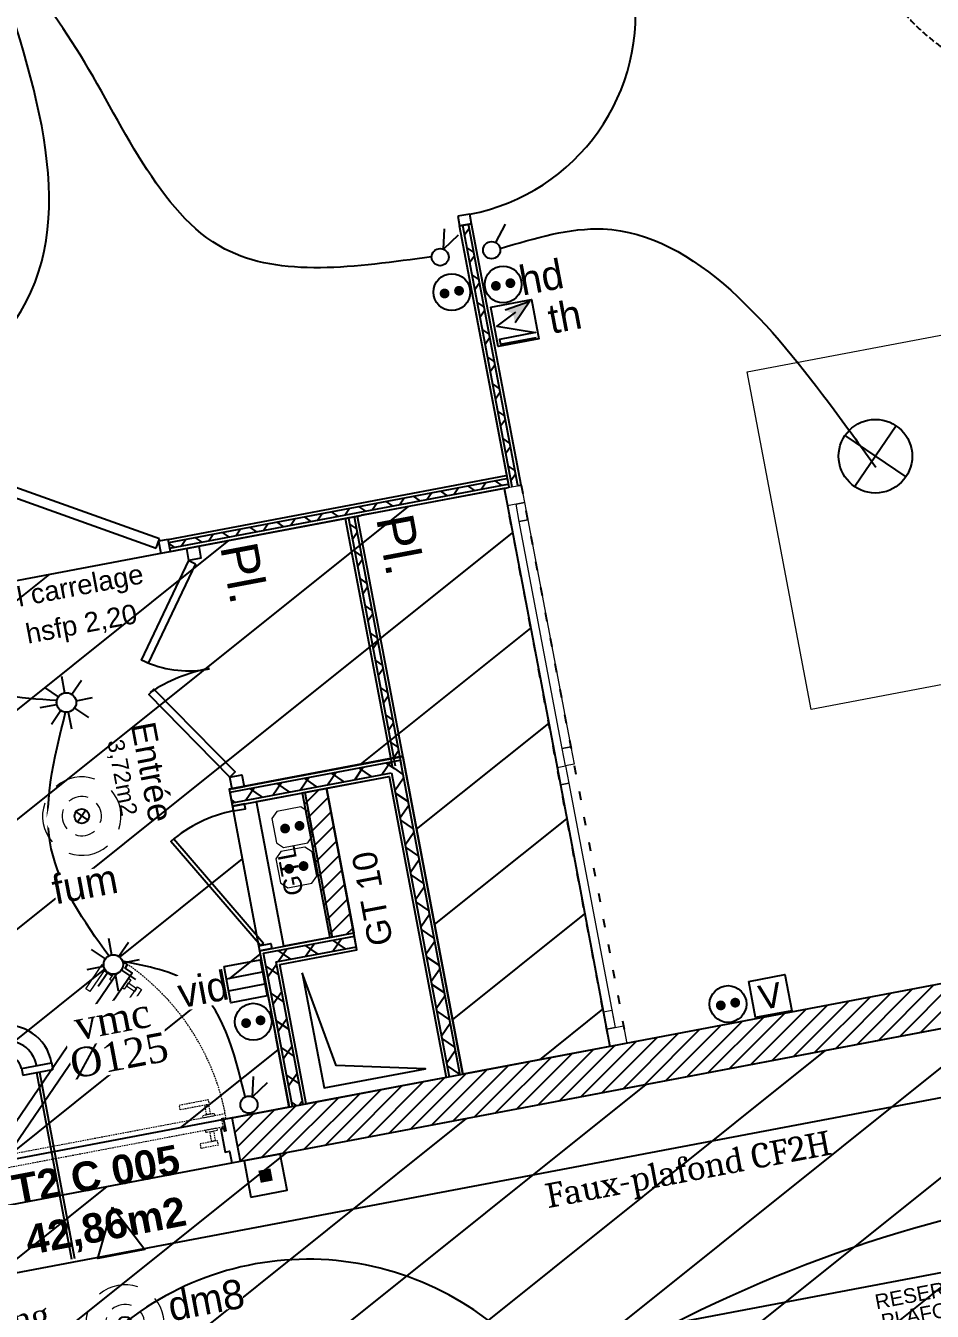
# Model space of a CAD drawing. Header units: centimetres. Extents: x 197412 to 267601, y -375791 to -305433.
# Drawn here: x 234959 to 238656, y -337787 to -332549 of the extents above; entities that cross this region are included whole.
import ezdxf

# ---------------------------------------------------------------- set-up
doc = ezdxf.new("R2010")
doc.units = ezdxf.units.CM
for name, pattern in [('Style de ligne -16', [0.192476, 0.123031, -0.069444]), ('Style de ligne -2', [0.694425, 0.48607, -0.208355]), ('Style de ligne -5', [0.20828, 0.069425, -0.138855])]:
    doc.linetypes.add(name, pattern=pattern)
for name, color, linetype in [('3-BAT C-Niveau 0', 250, 'Continuous'), ('prlm-GT', 242, 'Continuous'), ('prlm-MOD', 64, 'Continuous'), ('prlm-VMC', 62, 'Continuous')]:
    doc.layers.add(name, color=color, linetype=linetype)
for name, color, linetype, lineweight in [('FAUX PLAFOND', 9, 'Continuous', 25), ('prlm-ELEC-CFA', 1, 'Continuous', 25), ('prlm-ELEC-CFO', 1, 'Continuous', 25), ('prlm-ELEC-SSI', 6, 'Continuous', 25), ('RESERAVTION', 5, 'Continuous', 25)]:
    doc.layers.add(name, color=color, linetype=linetype, lineweight=lineweight)
doc.styles.add('Arial', font='arial.ttf')
doc.styles.add('Geneva (bold)', font='arialbd.ttf')
doc.styles.add('Helvetica', font='arial.ttf')
doc.styles.add('prlm-elec-cfa', font='comic.ttf', dxfattribs={"height": 12})
doc.styles.add('prlm-elec-cfo', font='comic.ttf', dxfattribs={"height": 12})
doc.styles.add('prlm-elec-ssi', font='comic.ttf', dxfattribs={"height": 12})
doc.styles.add('prlm-mod', font='cambriaz.ttf', dxfattribs={"height": 18})
doc.styles.add('prlm-vmc', font='pala.ttf', dxfattribs={"height": 14})
doc.styles.get("Standard").update_dxf_attribs({"font": 'ARIALUNI.TTF', "height": 100})
pattern_1 = [(45, (82627.55, 127994.637), (-31.2347524, 39.0434405), [])]
pattern_2 = [(218.65981, (82441.66, 127994.64), (-199.24783, 287.75041), [])]

# ---------------------------------------------------------------- blocks, each defined once
blk = doc.blocks.new('xi.PC')
at = {"color": 0, "lineweight": 5}
blk.add_wipeout([(-7.5, -7.5), (7.5, -7.5), (7.5, 7.5), (-7.5, 7.5)], dxfattribs=at).dxf.layer = 'prlm-ELEC-CFO'
at = {"layer": 'prlm-ELEC-CFO', "color": 0, "linetype": 'ByBlock', "lineweight": 5, "const_width": 2}
for points in [[(-4, 0, 1), (-2, 0, 1)], [(2, 0, 1), (4, 0, 1)]]:
    blk.add_lwpolyline(points, format="xyb", close=True, dxfattribs=at)
at = {"layer": 'prlm-ELEC-CFO', "color": 0, "linetype": 'ByBlock', "lineweight": -2}
blk.add_circle((0, 0), 7.5, dxfattribs=at)
blk = doc.blocks.new('xi.VV')
at = {"layer": 'prlm-ELEC-CFO', "color": 0}
blk.add_lwpolyline([(6.95, 3.42), (0.01, -1.13), (1.91, 6.95)], dxfattribs=at)
blk.add_circle((-2, -4), 3.5, dxfattribs=at)
blk = doc.blocks.new('xi.PCGTL')
at = {"layer": 'prlm-ELEC-CFO', "color": 0, "lineweight": 0}
blk.add_lwpolyline([(-7.5, -5), (-5, -7.5), (5, -7.5), (7.5, -5), (7.5, 5), (5, 7.5), (-5, 7.5), (-7.5, 5)], close=True, dxfattribs=at)
at = {"layer": 'prlm-ELEC-CFO', "color": 0, "linetype": 'ByBlock', "lineweight": 5, "const_width": 2}
for points in [[(-4, 0, 1), (-2, 0, 1)], [(2, 0, 1), (4, 0, 1)]]:
    blk.add_lwpolyline(points, format="xyb", close=True, dxfattribs=at)
blk = doc.blocks.new('xi.BSO')
at = {"layer": 'prlm-ELEC-CFO', "lineweight": 5}
blk.add_hatch(color=0, dxfattribs=at).paths.add_polyline_path([(-2.5, -2.5), (2.5, -2.5), (2.5, 2.5), (-2.5, 2.5)])
at = {"layer": 'prlm-ELEC-CFO', "color": 0, "flags": 128}
blk.add_lwpolyline([(-7.5, -7.5), (7.5, -7.5), (7.5, 7.5), (-7.5, 7.5)], close=True, dxfattribs=at)
blk = doc.blocks.new('xi.SPOT')
at = {"color": 0, "lineweight": 5}
blk.add_wipeout([(-4, 0), (-2.83, -2.83), (0, -4), (2.83, -2.83), (4, 0), (2.83, 2.83), (0, 4), (-2.83, 2.83)], dxfattribs=at).dxf.layer = 'prlm-ELEC-CFO'
at = {"layer": 'prlm-ELEC-CFO', "color": 0, "linetype": 'ByBlock', "lineweight": -2, "flags": 128}
for points in [[(0, 10.88), (0, 4)], [(-7.69, 7.69), (-2.83, 2.83)], [(7.69, 7.69), (2.83, 2.83)], [(-10.88, 0), (-4, 0)], [(4, 0), (10.88, 0)], [(-2.83, -2.83), (-7.69, -7.69)], [(0, -4), (0, -10.88)], [(2.83, -2.83), (7.69, -7.69)]]:
    blk.add_lwpolyline(points, dxfattribs=at)
at = {"layer": 'prlm-ELEC-CFO', "color": 0, "linetype": 'ByBlock', "lineweight": -2}
blk.add_circle((0, 0), 4, dxfattribs=at)
blk = doc.blocks.new('xi.PCHD')
at = {"color": 0, "lineweight": 5}
blk.add_wipeout([(-7.5, -7.5), (7.5, -7.5), (7.5, 7.5), (-7.5, 7.5)], dxfattribs=at).dxf.layer = 'prlm-ELEC-CFO'
at = {"layer": 'prlm-ELEC-CFO', "color": 0, "linetype": 'ByBlock', "lineweight": 5, "const_width": 2}
for points in [[(-4, 0, 1), (-2, 0, 1)], [(2, 0, 1), (4, 0, 1)]]:
    blk.add_lwpolyline(points, format="xyb", close=True, dxfattribs=at)
at = {"layer": 'prlm-ELEC-CFO', "color": 0, "linetype": 'ByBlock', "lineweight": -2}
blk.add_circle((0, 0), 7.5, dxfattribs=at)
blk = doc.blocks.new('xi.SA')
at = {"layer": 'prlm-ELEC-CFO', "color": 0}
blk.add_lwpolyline([(0.2, -1.28), (5.5, 5.28)], dxfattribs=at)
blk.add_circle((-2, -4), 3.5, dxfattribs=at)
blk = doc.blocks.new('xi.PTCE')
at = {"layer": 'prlm-ELEC-CFO', "color": 0}
for points in [[(-10.61, 10.61), (10.61, -10.61)], [(10.61, 10.61), (-10.61, -10.61)]]:
    blk.add_lwpolyline(points, dxfattribs=at)
at = {"layer": 'prlm-ELEC-CFO', "color": 0, "linetype": 'ByBlock'}
blk.add_circle((0, 0), 15, dxfattribs=at)
blk = doc.blocks.new('xi.dm8')
at = {"layer": 'prlm-ELEC-CFO', "color": 0}
for points in [[(-2.12, 2.12), (2.12, -2.12)], [(2.12, 2.12), (-2.12, -2.12)]]:
    blk.add_lwpolyline(points, dxfattribs=at)
blk.add_circle((0, 0), 3, dxfattribs=at)
at = {"layer": 'prlm-ELEC-CFO', "color": 0, "lineweight": 13}
for radius, start, end in [(16, 60, 120), (16, 150, 210), (8, 60, 120), (16, 330, 30), (8, 150, 210), (8, 330, 30), (8, 240, 300), (16, 240, 300)]:
    blk.add_arc((0, 0), radius, start, end, dxfattribs=at)
blk = doc.blocks.new('xi.fum')
at = {"color": 0}
blk.add_wipeout([(-10.61, -10.61), (-15, 0), (-10.61, 10.61), (0, 15), (10.61, 10.61), (15, 0), (10.61, -10.61), (0, -15)], dxfattribs=at).dxf.layer = 'prlm-ELEC-SSI'
at = {"layer": 'prlm-ELEC-SSI', "color": 0}
for points in [[(-2.12, 2.12), (2.12, -2.12)], [(2.12, 2.12), (-2.12, -2.12)]]:
    blk.add_lwpolyline(points, dxfattribs=at)
blk.add_circle((0, 0), 3, dxfattribs=at)
at = {"layer": 'prlm-ELEC-SSI', "color": 0, "lineweight": 13}
for radius, start, end in [(16, 60, 120), (16, 150, 210), (8, 60, 120), (16, 330, 30), (8, 150, 210), (8, 330, 30), (8, 240, 300), (16, 240, 300)]:
    blk.add_arc((0, 0), radius, start, end, dxfattribs=at)
blk = doc.blocks.new('xi.c125-90')
at = {"layer": 'prlm-VMC'}
for p, q in [((-2.9, 6.24), (0, 6.25)), ((-2.81, -6.25), (-2.81, 6.25)), ((0, -6.25), (0, 6.25)), ((-3.04, -6.26), (0, -6.25)), ((-21.56, -12.5), (-21.56, -15.31)), ((-9.06, -12.5), (-21.56, -12.5)), ((-9.06, -15.31), (-21.56, -15.31)), ((-9.06, -12.5), (-9.06, -15.31))]:
    blk.add_line(p, q, dxfattribs=at)
for radius in [18.75, 6.25]:
    blk.add_arc((-2.81, -12.5), radius, 90, 180, dxfattribs=at)
at = {"layer": 'prlm-VMC', "ltscale": 0.05}
blk.add_arc((-2.81, -12.5), 12.5, 90, 180, dxfattribs=at)
blk = doc.blocks.new('xi.VID')
at = {"layer": 'prlm-ELEC-CFA', "color": 0, "linetype": 'ByBlock', "lineweight": -2, "flags": 128}
blk.add_lwpolyline([(-7.5, 7.5), (7.5, 7.5), (7.5, -7.5), (-7.5, -7.5)], close=True, dxfattribs=at)
at = {"layer": 'prlm-ELEC-CFA', "color": 0}
for points in [[(-7.5, 2.5), (7.5, 2.5)], [(-7.5, -2.5), (7.5, -2.5)]]:
    blk.add_lwpolyline(points, dxfattribs=at)
blk = doc.blocks.new('xi.TV')
at = {"layer": 'prlm-ELEC-CFA', "color": 0, "linetype": 'ByBlock', "lineweight": -2, "flags": 128}
blk.add_lwpolyline([(-7.5, 7.5), (7.5, 7.5), (7.5, -7.5), (-7.5, -7.5)], close=True, dxfattribs=at)
at = {"layer": 'prlm-ELEC-CFA', "color": 0, "linetype": 'ByBlock', "insert": (0, 0), "char_height": 10, "width": 11.36, "attachment_point": 5}
blk.add_mtext('{\\fVerdana|b0|i0|c0|p34;V}', dxfattribs=at)
blk = doc.blocks.new('Groupe-151-1')
at = {"linetype": 'Continuous', "lineweight": 18}
for p, q in [((15695.78, -46166.97), (15732.71, -46159.98)), ((15758.73, -46297.54), (15732.64, -46159.99)), ((15695.78, -46166.97), (15667.32, -46191.51)), ((15758.73, -46297.54), (15667.36, -46191.46))]:
    blk.add_line(p, q, dxfattribs=at)
at = {"linetype": 'Continuous'}
blk.add_line((15758.73, -46297.54), (15695.78, -46166.97), dxfattribs=at)
at = {"linetype": 'Continuous', "lineweight": 18, "flags": 128}
blk.add_lwpolyline([(15572.06, -46332.94), (15545.97, -46195.4), (15732.64, -46159.99), (15758.73, -46297.54)], close=True, dxfattribs=at)
blk = doc.blocks.new('Groupe-157-1')
at = {"linetype": 'Style de ligne -5', "ltscale": 50.8, "flags": 128}
blk.add_lwpolyline([(15453.76, -46241.48), (15496.85, -46468.99), (15489.97, -46470.29), (15446.89, -46242.78)], close=True, dxfattribs=at)
at = {"linetype": 'Continuous', "lineweight": 18, "flags": 128}
for points in [[(15453.76, -46241.48), (15455.11, -46248.58), (15448.23, -46249.89), (15446.89, -46242.78)], [(15455.11, -46248.58), (15456.46, -46255.69), (15453.02, -46256.34), (15451.67, -46249.24)], [(15456.46, -46255.69), (15473.96, -46348.13), (15470.52, -46348.78), (15453.02, -46256.34)], [(15473.96, -46348.13), (15475.31, -46355.23), (15471.87, -46355.89), (15470.52, -46348.78)], [(15471.87, -46355.89), (15473.21, -46362.99), (15469.77, -46363.64), (15468.43, -46356.54)], [(15473.21, -46362.99), (15492.07, -46462.53), (15488.63, -46463.19), (15469.78, -46363.64)], [(15490.72, -46455.43), (15492.07, -46462.53), (15488.63, -46463.19), (15487.28, -46456.08)], [(15495.5, -46461.88), (15496.85, -46468.99), (15489.97, -46470.29), (15488.63, -46463.19)]]:
    blk.add_lwpolyline(points, close=True, dxfattribs=at)
blk = doc.blocks.new('Groupe-158-1')
at = {"linetype": 'Continuous', "flags": 128}
for points in [[(15318.33, -46272.27), (15317.4, -46267.36), (15322.31, -46266.43), (15323.24, -46271.34)], [(15321.01, -46273.54), (15301.67, -46314.06), (15298.99, -46312.78), (15318.33, -46272.26)], [(15335.03, -46360.46), (15301.93, -46326.78), (15304.05, -46324.7), (15337.15, -46358.38)], [(15335.96, -46365.37), (15335.03, -46360.46), (15339.94, -46359.53), (15340.87, -46364.44)]]:
    blk.add_lwpolyline(points, close=True, dxfattribs=at)
at = {"linetype": 'Continuous'}
for centre, radius, start, end in [((15318.33, -46272.26), 44.92, 247.5467, 280.7236), ((15338.95, -46381.18), 66.09, 100.7236, 123.4713)]:
    blk.add_arc(centre, radius, start, end, dxfattribs=at)
blk = doc.blocks.new('xi.gtl')
at = {"linetype": 'Continuous', "flags": 128}
for points in [[(2.8, 22.99), (2.02, 24.35), (50.51, 52.34), (51.28, 50.98)], [(0, 25), (2.02, 25), (2.02, 20), (0, 20)], [(60, 25), (57.98, 25), (57.98, 20), (60, 20)], [(0, 15), (60, 15), (60, -5), (0, -5)]]:
    blk.add_lwpolyline(points, close=True, dxfattribs=at)
at = {"linetype": 'Continuous'}
blk.add_arc((2.02, 24.35), 55.99, 0.6678, 30, dxfattribs=at)
at = {"insert": (19.5, 10.66), "char_height": 7.565, "attachment_point": 1, "line_spacing_factor": 0.834288, "style": 'Helvetica'}
blk.add_mtext('GTL', dxfattribs=at)
at = {"flags": 1}
blk.add_attdef('GTL', (0, -5), '', height=0.018, dxfattribs=at)
blk = doc.blocks.new('xi.TH')
at = {"color": 0, "lineweight": 5}
blk.add_wipeout([(-7.5, -7.5), (7.5, -7.5), (7.5, 7.5), (-7.5, 7.5)], dxfattribs=at).dxf.layer = 'prlm-ELEC-CFA'
at = {"layer": 'prlm-ELEC-CFA', "lineweight": 5}
blk.add_hatch(color=0, dxfattribs=at).paths.add_polyline_path([(-3, 6), (-0.1, 3.7), (0, 0), (7.5, 7.5)])
at = {"layer": 'prlm-ELEC-CFA', "color": 0}
for points in [[(-3, 6), (7.5, 7.5), (0, 0)], [(0.95, 4.23), (-7.5, 0), (7.5, -5.5), (-7.5, -5.5), (-7.5, -7.5), (7.5, -7.5)]]:
    blk.add_lwpolyline(points, dxfattribs=at)

msp = doc.modelspace()

# ---------------------------------------------------------------- hatches: boundary and pattern name
at = {"linetype": 'Continuous'}
h = msp.add_hatch(dxfattribs=at)
h.set_pattern_fill('02_ISOLANT', color=256, scale=10, angle=100.7236, style=0, pattern_type=2)
h.set_pattern_definition([(145.723595, (82441.66, 127994.64), (-45.054865, -66.106423), []), (235.723595, (82441.66, 127994.64), (-66.106423, 45.054865), [])])
h.paths.add_polyline_path([(236942.7, -334427.1), (236966.3, -334422.6), (236764.6, -333357.6), (236741, -333362.1)])
h = msp.add_hatch(dxfattribs=at)
h.set_pattern_fill('02_ISOLANT', color=256, scale=10, angle=10.7236, style=0, pattern_type=2)
h.set_pattern_definition([(55.723595, (82441.66, 127994.64), (-66.106423, 45.054865), []), (145.723595, (82441.66, 127994.64), (45.054865, 66.106423), [])])
h.paths.add_polyline_path([(235543, -334654.5), (235547.5, -334678.1), (236924.8, -334417.2), (236920.3, -334393.7)])
h = msp.add_hatch(dxfattribs=at)
h.set_pattern_fill('02_ISOLANT', color=256, scale=10, angle=-79.2763, style=0, pattern_type=2)
h.set_pattern_definition([(325.723653, (82441.66, 127994.64), (45.054797, 66.106469), []), (55.723653, (82441.66, 127994.64), (66.106469, -45.054797), [])])
h.paths.add_polyline_path([(236298.6, -334550.2), (236275, -334554.6), (236466.2, -335563.9), (236489.7, -335559.5)])
h = msp.add_hatch(dxfattribs=at)
h.set_pattern_fill('02_ISOLANT', color=256, scale=10, angle=10.7236, style=0, pattern_type=2)
h.set_pattern_definition([(55.723595, (82441.66, 127994.64), (-66.106423, 45.054865), []), (145.723595, (82441.66, 127994.64), (45.054865, 66.106423), [])])
h.paths.add_polyline_path([(235793.1, -335672.2), (235801.3, -335715.5), (236451.2, -335592.4), (236486.2, -335541)])
h = msp.add_hatch()
h.set_pattern_fill('02_ISOLANT', color=256, scale=10, angle=-79.2764, style=0, pattern_type=2)
h.set_pattern_definition([(325.723624, (82441.66, 127994.64), (45.054831, 66.106446), []), (55.723624, (82441.66, 127994.64), (66.106446, -45.054831), [])])
h.paths.add_polyline_path([(236486.2, -335541), (236451.2, -335592.4), (236685.9, -336831.9), (236729.2, -336823.7)])
h = msp.add_hatch()
h.set_pattern_fill('MURS MACONNERIE-2', color=256, scale=10, style=0, pattern_type=2)
h.set_pattern_definition(pattern_1)
h.paths.add_polyline_path([(236185.4, -335656), (236087.1, -335674.6), (236198.8, -336264.1), (236297, -336245.5)])
h = msp.add_hatch()
h.set_pattern_fill('02_ISOLANT', color=256, scale=10, angle=10.7236, style=0, pattern_type=2)
h.set_pattern_definition([(55.723595, (82441.66, 127994.64), (-66.106423, 45.054865), []), (145.723595, (82441.66, 127994.64), (45.054865, 66.106423), [])])
h.paths.add_polyline_path([(235929, -336328.4), (235980.4, -336363.4), (236307.6, -336301.5), (236299.4, -336258.3)])
h = msp.add_hatch()
h.set_pattern_fill('02_ISOLANT', color=256, scale=10, angle=100.7236, style=0, pattern_type=2)
h.set_pattern_definition([(145.723595, (82441.66, 127994.64), (-45.054865, -66.106423), []), (235.723595, (82441.66, 127994.64), (-66.106423, 45.054865), [])])
h.paths.add_polyline_path([(236047.3, -336952.9), (236090.5, -336944.7), (235980.4, -336363.4), (235929, -336328.4)])
at = {"layer": '3-BAT C-Niveau 0'}
h = msp.add_hatch(dxfattribs=at)
h.set_pattern_fill('MURS MACONNERIE-2', color=256, scale=10, style=0, pattern_type=2)
h.set_pattern_definition(pattern_1)
h.paths.add_polyline_path([(235801.1, -336999), (235834.6, -337175.8), (242866, -335844.2), (242832.5, -335667.4)])
at = {"layer": 'FAUX PLAFOND'}
h = msp.add_hatch(dxfattribs=at)
h.set_pattern_fill('BA 13', color=256, scale=10, style=0, pattern_type=2)
h.set_pattern_definition(pattern_2)
h.paths.add_polyline_path([(232933.3, -336218.5), (234500.1, -335921.8), (234311.7, -334925.3), (236910.3, -334433.2), (237113.3, -335505.1), (237341.1, -336708.3), (236741.8, -336820.7), (236496.5, -335525.1), (235789.4, -335659.1), (236032.6, -336955.1), (234742.7, -337199.9), (234677.4, -336855.1), (233110.2, -337151.9)])
h = msp.add_hatch(dxfattribs=at)
h.set_pattern_fill('BA 13', color=6, scale=10, style=0, pattern_type=2)
h.set_pattern_definition(pattern_2)
h.paths.add_polyline_path([(231437.6, -339270.7), (231393.3, -339279.1), (231393.3, -339279.2), (229700.5, -339599.8), (224818.6, -340524.4), (224818.6, -340524.3), (222646.5, -340935.7), (222646.5, -340935.7), (218945.4, -341636.6), (220323.7, -348914.6), (219107.7, -349144.9), (217729.4, -341866.9), (214344.2, -342508), (214325.6, -342409.7), (212095.3, -342832.1), (211556.4, -339986.5), (213785.8, -339559.1), (213767.1, -339460.8), (215316, -339167.5), (217152.3, -338819.7), (216443.4, -335076.3), (217624.3, -334852.7), (218340.7, -338635.3), (222076.9, -337927.7), (222128.4, -338199.9), (220944.3, -338424.1), (221396.5, -340811.7), (224752.6, -340175.9), (224395.1, -338287.7), (225513.6, -338075.9), (225706.2, -339093.9), (231208.4, -338051.9), (231208.4, -338052), (244427.3, -335548.6), (244658, -336766.9)])
h.paths.add_polyline_path([(217555.2, -339065.9), (218007.3, -341453.4), (220217.4, -341034.9), (219765.3, -338647.4)])
h.paths.add_polyline_path([(214589.7, -342100.7), (216484.4, -341741.8), (216032.3, -339354.3), (214137.6, -339713.1)])

# ---------------------------------------------------------------- linework, layer by layer
at = {"linetype": 'Continuous'}
for p, q in [((236769.9, -333315.9), (236720.8, -333325.2)), ((236720.8, -333325.2), (236728.2, -333364.5)), ((236777.4, -333355.2), (236769.9, -333315.9)), ((236728.2, -333364.5), (236777.4, -333355.2)), ((236929.9, -334429.5), (236728.2, -333364.5)), ((236942.7, -334427.1), (236741, -333362.1)), ((236942.7, -334427.1), (236741, -333362.1)), ((236966.3, -334422.6), (236764.6, -333357.6)), ((236966.3, -334422.6), (236764.6, -333357.6)), ((235504.6, -334639.7), (234723.1, -334360.4)), ((235540.6, -334641.7), (236917.9, -334380.9)), ((234709.6, -334398), (235491.2, -334677.4)), ((235543, -334654.5), (236920.3, -334393.7)), ((235543, -334654.5), (236920.3, -334393.7)), ((235547.5, -334678.1), (236924.8, -334417.2)), ((235547.5, -334678.1), (236924.8, -334417.2)), ((236275, -334554.6), (236466.2, -335563.9)), ((236275, -334554.6), (236466.2, -335563.9)), ((236298.6, -334550.2), (236489.7, -335559.5)), ((236298.6, -334550.2), (236489.7, -335559.5)), ((236311.4, -334547.7), (236502.5, -335557)), ((235491.2, -334677.4), (235504.6, -334639.7)), ((235540.6, -334641.7), (235501.3, -334649.1)), ((235549.9, -334690.8), (235540.6, -334641.7)), ((235501.3, -334649.1), (235510.6, -334698.3)), ((235510.6, -334698.3), (235549.9, -334690.8)), ((235790.7, -335659.5), (236496.6, -335525.8)), ((235793.1, -335672.2), (236486.2, -335541)), ((235793.1, -335672.2), (236486.2, -335541)), ((235801.3, -335715.5), (236451.2, -335592.4)), ((235801.3, -335715.5), (236451.2, -335592.4))]:
    msp.add_line(p, q, dxfattribs=at)
at = {"linetype": 'Continuous', "lineweight": 25}
for p, q in [((236777.4, -333355.2), (236728.2, -333364.5)), ((236920.6, -334380.4), (236728.2, -333364.5)), ((236979, -334420.2), (236777.4, -333355.2)), ((235540.6, -334641.7), (236917.9, -334380.9)), ((236377.8, -334534.1), (236927.2, -334430)), ((236929.9, -334429.5), (236929.9, -334429.5)), ((236376, -334534.4), (236326.9, -334543.7)), ((236376, -334534.4), (236326.9, -334543.7)), ((236376, -334534.4), (236328.6, -334543.4)), ((235549.9, -334690.8), (236326.8, -334543.7)), ((236262.2, -334557), (236453.4, -335566.3)), ((236311.4, -334547.7), (236502.5, -335557)), ((235549.9, -334690.8), (235540.6, -334641.7)), ((235790.7, -335659.5), (236496.6, -335525.8)), ((235803.7, -335728.2), (236440.8, -335607.6)), ((235803.7, -335728.2), (235790.7, -335659.5)), ((236087.1, -335674.6), (236185.4, -335656))]:
    msp.add_line(p, q, dxfattribs=at)
for p, q in [((236496.6, -335525.8), (236741.9, -336821.3)), ((236496.6, -335525.8), (236741.9, -336821.3)), ((236486.2, -335541), (236729.2, -336823.7)), ((236486.2, -335541), (236729.2, -336823.7)), ((236440.8, -335607.6), (236673.2, -336834.4)), ((236451.2, -335592.4), (236685.9, -336831.9)), ((236451.2, -335592.4), (236685.9, -336831.9)), ((236087.1, -335674.6), (236198.8, -336264.1)), ((236087.1, -335674.6), (236198.8, -336264.1)), ((236185.4, -335656), (236297, -336245.5)), ((236185.4, -335656), (236297, -336245.5)), ((235913.8, -336318.1), (236297, -336245.5)), ((235913.8, -336318.1), (236297, -336245.5)), ((235929, -336328.4), (236299.4, -336258.3)), ((235929, -336328.4), (236299.4, -336258.3)), ((236198.8, -336264.1), (236297, -336245.5)), ((236310.1, -336314.3), (236297, -336245.5)), ((236034.5, -336955.3), (235913.8, -336318.1)), ((236034.5, -336955.3), (235913.8, -336318.1)), ((235980.4, -336363.4), (236307.6, -336301.5)), ((235980.4, -336363.4), (236307.6, -336301.5)), ((235995.6, -336373.8), (236310.1, -336314.3)), ((236047.3, -336952.9), (235929, -336328.4)), ((236047.3, -336952.9), (235929, -336328.4)), ((236090.5, -336944.7), (235980.4, -336363.4)), ((236090.5, -336944.7), (235980.4, -336363.4)), ((236103.3, -336942.3), (235995.6, -336373.8))]:
    msp.add_line(p, q)
at = {"ltscale": 50.8, "flags": 128}
msp.add_lwpolyline([(232933.3, -336218.5), (234500.1, -335921.8), (234311.7, -334925.3), (236910.3, -334433.2), (237113.3, -335505.1), (237341.1, -336708.3), (236741.8, -336820.7), (236496.5, -335525.1), (235789.4, -335659.1), (236032.6, -336955.1), (234742.7, -337199.9), (234677.4, -336855.1), (233110.2, -337151.9)], close=True, dxfattribs=at)
at = {"linetype": 'Continuous', "flags": 128}
for points in [[(234823.7, -337155.4), (234836.1, -337163.9), (234846.1, -337149.1), (234875, -337168.9), (235393.5, -336408.1), (235364.6, -336388.4), (235374.6, -336373.7), (235362.2, -336365.2)], [(235801, -336998.5), (235766, -337005.1), (235774.9, -337052.4), (235770.1, -337053.3), (235768, -337042.4), (235755.2, -337044.8), (235772.9, -337138.2), (235790.6, -337134.8), (235799.5, -337182), (235834.5, -337175.3)]]:
    msp.add_lwpolyline(points, close=True, dxfattribs=at)
at = {"linetype": 'Continuous', "lineweight": 18, "flags": 128}
for points in [[(235271.8, -336373.5), (235288.4, -336384.8), (235220.8, -336484), (235204.3, -336472.7)], [(235287, -336386.9), (235319.3, -336408.9), (235310.9, -336421.3), (235278.5, -336399.3)], [(235328.3, -336395.7), (235337.3, -336401.8), (235310.8, -336440.7), (235301.8, -336434.5)], [(235361.1, -336474.9), (235352.1, -336468.8), (235378.6, -336430), (235387.6, -336436.1)], [(235402.5, -336483.7), (235370.1, -336461.7), (235378.6, -336449.3), (235410.9, -336471.4)], [(235392.3, -336534.3), (235375.7, -336523), (235415.1, -336465.2), (235431.7, -336476.4)], [(235774, -337051.5), (235771.2, -337036.8), (235769.6, -337035.7), (235762.9, -337036.9), (235759.5, -337041.9), (235759.8, -337043), (235768.8, -337041.3), (235770.9, -337052.1)]]:
    msp.add_lwpolyline(points, close=True, dxfattribs=at)
at = {"flags": 128}
msp.add_lwpolyline([(236087.2, -336407.3), (236176.1, -336876.7), (236588.8, -336798.5), (236225, -336785.6)], close=True, dxfattribs=at)
at = {"linetype": 'Style de ligne -16', "lineweight": 18, "ltscale": 50.8, "flags": 128}
for points in [[(235589, -336966.4), (235585.3, -336946.8), (235703.2, -336924.4), (235707, -336944.1)], [(235697, -336985.8), (235689.8, -336947.4), (235704.5, -336944.6), (235711.8, -336983)], [(234833.5, -337160.4), (234836.3, -337175.2), (234853.8, -337171.9), (234860.3, -337206.2), (235764.9, -337034.9), (235758.3, -337000.5), (235775.8, -336997.2), (235773, -336982.5)], [(235683.3, -336999.5), (235681.3, -336988.8), (235727.5, -336980.1), (235729.5, -336990.7)], [(235694.7, -337059.3), (235692.6, -337048.6), (235738.8, -337039.9), (235740.8, -337050.5)], [(235717.7, -337094.8), (235710.4, -337056.3), (235725.1, -337053.5), (235732.4, -337092)], [(235674.7, -337123.3), (235671, -337103.6), (235739.8, -337090.6), (235743.5, -337110.2)]]:
    msp.add_lwpolyline(points, close=True, dxfattribs=at)
at = {"linetype": 'Style de ligne -2', "ltscale": 50.8}
msp.add_arc((239199.1, -331927.9), 870, 190.7236, 280.7236, dxfattribs=at)
at = {"linetype": 'Continuous'}
msp.add_arc((236615.5, -332500.4), 830.5, 280.7236, 8.6539, dxfattribs=at)
at = {"linetype": 'Style de ligne -16', "lineweight": 18, "ltscale": 50.8}
msp.add_arc((234822.5, -337169.7), 968.8, 11.1435, 55.2564, dxfattribs=at)
at = {"layer": '3-BAT C-Niveau 0'}
for p, q in [((235801.1, -336999), (242832.5, -335667.4)), ((235834.6, -337175.8), (242866, -335844.2)), ((235834.6, -337175.8), (242866, -335844.2)), ((235801.1, -336999), (239124.4, -336369.6)), ((235834.6, -337175.8), (235801.1, -336999))]:
    msp.add_line(p, q, dxfattribs=at)
at = {"layer": '3-BAT C-Niveau 0', "flags": 128}
msp.add_lwpolyline([(235313.4, -337362.2), (235445.3, -337535.8), (235253.7, -337571.9)], close=True, dxfattribs=at)
at = {"layer": 'prlm-ELEC-CFO'}
msp.add_arc((240147.3, -342833.5), 5607.5, 78.3732, 121.9234, dxfattribs=at)
for points in [[(234516.9, -334760.4), (234553.6, -334217.2), (234915.2, -333751.5), (234820, -332246.1)], [(234579.7, -335029.6), (234684.8, -335186.4), (235086.3, -335297.2)], [(235297.7, -336338.8), (235063.8, -335902.6), (235122.1, -335346.2)]]:
    msp.add_spline(points, degree=3, dxfattribs=at)

# ---------------------------------------------------------------- block references
at = {"xscale": 10, "yscale": 10, "zscale": 10}
for name in ['Groupe-151-1', 'Groupe-157-1', 'Groupe-158-1']:
    msp.add_blockref(name, (82441.7, 127994.6), dxfattribs=at)
at = {"xscale": 10, "yscale": 10, "zscale": 10, "rotation": 100.7235947438954}
msp.add_blockref('xi.gtl', (236159.5, -336271.5), dxfattribs=at)
at = {"layer": 'prlm-ELEC-CFO', "xscale": 10, "yscale": 10, "zscale": 10, "rotation": 10.72360141139323}
for name, p in [('xi.PTCE', (238423.6, -334302.7)), ('xi.PCGTL', (236046.3, -335814.5)), ('xi.PCGTL', (236062.8, -335978.4)), ('xi.VV', (235881.7, -336902.3)), ('xi.BSO', (235937.4, -337234.3))]:
    msp.add_blockref(name, p, dxfattribs=at)
at = {"layer": 'prlm-VMC', "xscale": 10, "yscale": 10, "zscale": 10, "rotation": 280.7236014113951}
msp.add_blockref('xi.c125-90', (235008.9, -336813.3), dxfattribs=at)

# ---------------------------------------------------------------- texts
at = {"attachment_point": 2, "line_spacing_factor": 0.834288, "style": 'Helvetica'}
for s, insert, char_height, rotation in [('Pl.\\P', (236559.1, -334648.8), 151.31, 280.7236), ('Pl.\\P', (235923.2, -334764.2), 151.31, 280.7236), ('sol carrelage', (235115.9, -334800.4), 80, 10.7236), ('hsfp 2,20', (235178.9, -334945.8), 80, 10.7236), ('Entrée\\P{\\H0.6752x;3,72m2}\\P', (235524.1, -335580), 100, 280.7236)]:
    msp.add_mtext(s, dxfattribs=dict(at, insert=insert, char_height=char_height, rotation=rotation))
at = {"layer": '3-BAT C-Niveau 0', "insert": (236359.4, -336305.8), "char_height": 100, "attachment_point": 1, "rotation": 100.7236, "line_spacing_factor": 0.25, "style": 'Helvetica'}
msp.add_mtext('GT 10\\P', dxfattribs=at)
at = {"layer": '3-BAT C-Niveau 0', "insert": (235268.2, -337346.8), "char_height": 120, "width": 4319.538, "attachment_point": 5, "rotation": 10.7236, "line_spacing_factor": 1.060906, "style": 'Geneva (bold)'}
msp.add_mtext('T2 C 005\\P42,86m2\\P', dxfattribs=at)
at = {"layer": 'prlm-MOD', "insert": (237070.2, -337268.9), "char_height": 100, "width": 1854.737, "attachment_point": 1, "rotation": 10.7236, "style": 'prlm-mod'}
msp.add_mtext('Faux-plafond CF2H', dxfattribs=at)
at = {"layer": 'prlm-VMC', "style": 'prlm-vmc'}
msp.add_text('VMC Oblong', height=100, rotation=10.7236, dxfattribs=at).set_placement((234243.5, -338002.6))
at = {"layer": 'RESERAVTION', "style": 'Arial'}
for s, p in [('RESERVATION 40X10CM', (238428.1, -337779.4)), ('PLAFOND', (238453.9, -337859.4))]:
    msp.add_text(s, height=60, rotation=10.7236, dxfattribs=at).set_placement(p)

# ---------------------------------------------------------------- next in the draw order: block references
at = {"layer": 'prlm-ELEC-CFO', "xscale": 10, "yscale": 10, "zscale": 10, "rotation": 10.72360141139323}
for name, p in [('xi.PC', (236696.7, -333634.1)), ('xi.SPOT', (235125.3, -335306.4)), ('xi.PC', (237822.7, -336535.1)), ('xi.PC', (235887.3, -336607.2))]:
    msp.add_blockref(name, p, dxfattribs=at)

# ---------------------------------------------------------------- next in the draw order: texts
at = {"layer": 'prlm-ELEC-CFO', "char_height": 120, "rotation": 10.7236, "line_spacing_factor": 0.8, "style": 'prlm-elec-cfo', "bg_fill": 3, "bg_fill_color": 256, "bg_fill_transparency": 0}
for s, insert, attachment_point, box_fill_scale in [('hd', (237061.5, -333573.8), 5, 1.1), ('dm8', (235683.6, -337681.4), 2, 0.95)]:
    msp.add_mtext(s, dxfattribs=dict(at, insert=insert, attachment_point=attachment_point, box_fill_scale=box_fill_scale))
at = {"layer": 'prlm-ELEC-SSI', "insert": (235189.1, -335986.7), "char_height": 120, "attachment_point": 2, "rotation": 10.7236, "line_spacing_factor": 0.8, "style": 'prlm-elec-ssi', "bg_fill": 3, "box_fill_scale": 0.95, "bg_fill_color": 256, "bg_fill_transparency": 0}
msp.add_mtext('fum', dxfattribs=at)

# ---------------------------------------------------------------- next in the draw order: linework, layer by layer
at = {"layer": 'prlm-ELEC-CFO'}
msp.add_arc((236110.5, -338782), 1207, 35.9287, 127.4108, dxfattribs=at)
for points in [[(236614, -333490), (235771.2, -333458.5), (235165.5, -332640.9), (234869.3, -332237.5)], [(235854.3, -336913.8), (235632.9, -336452.1), (235354.4, -336360.9)]]:
    msp.add_spline(points, degree=3, dxfattribs=at)
at = {"layer": 'prlm-GT'}
msp.add_lwpolyline([(235995.6, -336373.8), (236310.1, -336314.3), (236185.4, -335656), (236440.8, -335607.6), (236673.1, -336833.8), (236103.2, -336941.8)], close=True, dxfattribs=at)

# ---------------------------------------------------------------- next in the draw order: block references
at = {"layer": 'prlm-ELEC-CFA', "xscale": 10, "yscale": 10, "zscale": 10, "rotation": 10.72360141139323}
msp.add_blockref('xi.TV', (237994.7, -336502.5), dxfattribs=at)
at = {"layer": 'prlm-ELEC-CFO', "xscale": 10, "yscale": 10, "zscale": 10}
for name, p, rotation in [('xi.VV', (236661.2, -333448.3), 10.72360141139323), ('xi.PCHD', (236905.9, -333603.2), 10.72360141139323), ('xi.dm8', (235364.4, -337839.1), 100.7236014113927)]:
    msp.add_blockref(name, p, dxfattribs=dict(at, rotation=rotation))
at = {"layer": 'prlm-ELEC-SSI', "xscale": 10, "yscale": 10, "zscale": 10, "rotation": 10.72360141139323}
msp.add_blockref('xi.fum', (235188.1, -335769.4), dxfattribs=at)

# ---------------------------------------------------------------- next in the draw order: linework, layer by layer
at = {"layer": 'prlm-ELEC-CFO'}
msp.add_spline([(236893.3, -333456.3), (237313.7, -333376.7), (238255.2, -334113.7), (238425.4, -334347.2)], degree=3, dxfattribs=at)

# ---------------------------------------------------------------- next in the draw order: block references
at = {"layer": 'prlm-ELEC-CFO', "xscale": 10, "yscale": 10, "zscale": 10, "rotation": 10.72360141139323}
for name, p in [('xi.SA', (236871.1, -333419.8)), ('xi.SPOT', (235316.6, -336374))]:
    msp.add_blockref(name, p, dxfattribs=at)

# ---------------------------------------------------------------- next in the draw order: linework, layer by layer
at = {"layer": 'prlm-VMC'}
for p, q in [((232394.4, -338108.6), (245945.2, -335542.3)), ((232524.6, -338796.3), (246075.4, -336230.1))]:
    msp.add_line(p, q, dxfattribs=at)

# ---------------------------------------------------------------- next in the draw order: block references
at = {"layer": 'prlm-ELEC-CFA', "xscale": 9.999999999999998, "yscale": 9.999999999999998, "zscale": 9.999999999999998, "rotation": 10.72360141139323}
msp.add_blockref('xi.TH', (236954.4, -333759.2), dxfattribs=at)

# ---------------------------------------------------------------- next in the draw order: texts
at = {"layer": 'prlm-ELEC-CFO', "insert": (237157.1, -333733.9), "char_height": 120, "attachment_point": 5, "rotation": 10.7236, "line_spacing_factor": 0.8, "style": 'prlm-elec-cfa', "bg_fill": 3, "box_fill_scale": 1.1, "bg_fill_color": 256, "bg_fill_transparency": 0}
msp.add_mtext('th', dxfattribs=at)
at = {"layer": 'prlm-VMC', "color": 3, "linetype": 'ByBlock', "lineweight": -2, "insert": (235301, -336537.1), "char_height": 120, "width": 378.475, "attachment_point": 2, "rotation": 10.7236, "line_spacing_factor": 0.75, "style": 'prlm-vmc', "bg_fill": 3, "box_fill_scale": 1.1, "bg_fill_color": 256, "bg_fill_transparency": 0}
msp.add_mtext('vmc\\P%%C125', dxfattribs=at)

# ---------------------------------------------------------------- next in the draw order: linework, layer by layer
at = {"layer": 'prlm-ELEC-CFO'}
msp.add_lwpolyline([(236855.8, -333695.5), (237021.4, -333664.2), (237051.6, -333823.9), (236886.1, -333855.3)], close=True, dxfattribs=at)
at = {"layer": 'prlm-VMC', "ltscale": 25}
for p, q in [((235002.8, -336814.4), (235146.7, -337574.4)), ((235015.1, -336812.1), (235159, -337572.1))]:
    msp.add_line(p, q, dxfattribs=at)

# ---------------------------------------------------------------- next in the draw order: texts
at = {"layer": 'prlm-ELEC-CFA', "insert": (235682.5, -336475.2), "char_height": 120, "attachment_point": 5, "rotation": 10.7236, "line_spacing_factor": 0.8, "style": 'prlm-elec-cfa', "bg_fill": 3, "box_fill_scale": 1.1, "bg_fill_color": 256, "bg_fill_transparency": 0}
msp.add_mtext('vid', dxfattribs=at)

# ---------------------------------------------------------------- next in the draw order: linework, layer by layer
at = {"layer": '3-BAT C-Niveau 0', "ltscale": 50.8, "flags": 128}
msp.add_lwpolyline([(225706.2, -339093.9), (231208.4, -338051.9), (231208.4, -338052), (244427.3, -335548.6), (244658, -336766.9), (231437.6, -339270.7), (231393.3, -339279.1), (231393.3, -339279.2), (229700.5, -339599.8)], dxfattribs=at)

# ---------------------------------------------------------------- next in the draw order: block references
at = {"layer": 'prlm-ELEC-CFA', "xscale": 10, "yscale": 10, "zscale": 10, "rotation": 10.72360141139323}
msp.add_blockref('xi.VID', (235856.1, -336442.4), dxfattribs=at)

doc.saveas('drawing.dxf')
